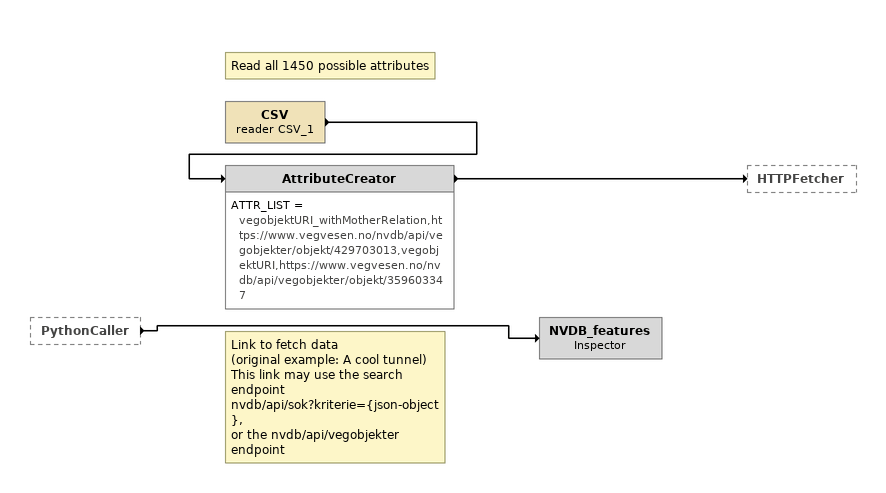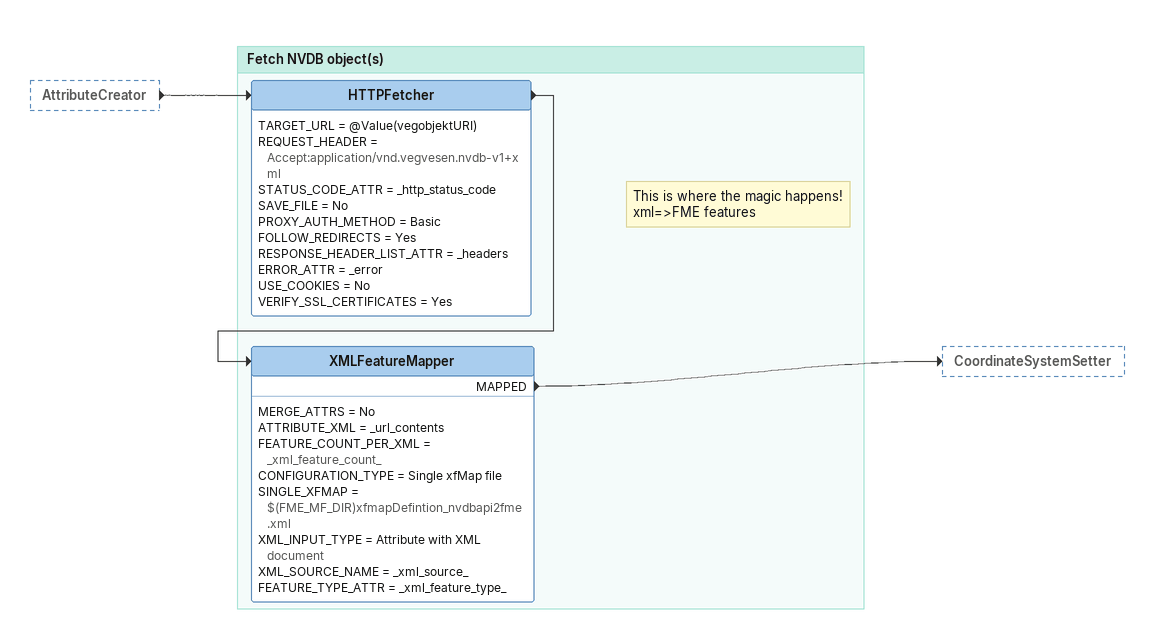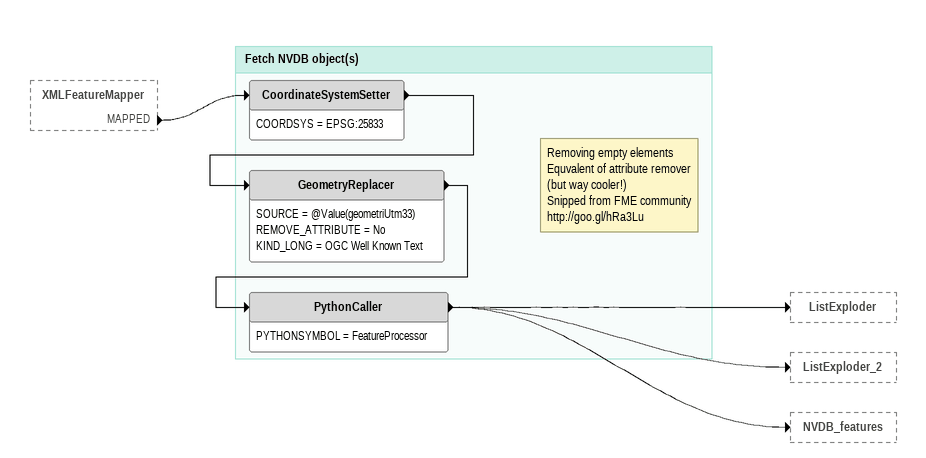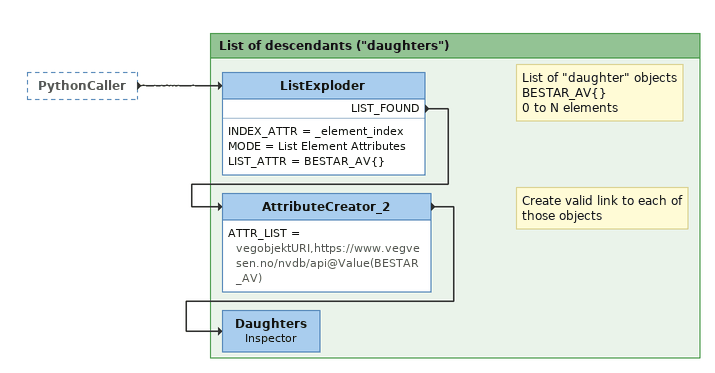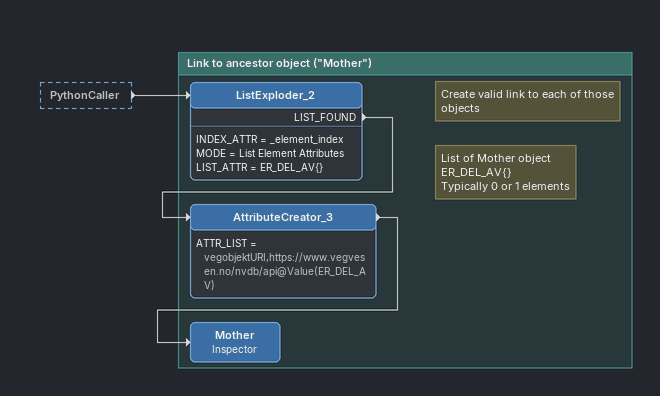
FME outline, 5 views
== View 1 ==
PythonCaller [outside]
    -> NVDB_features
Note: Read all 1450 possible attributes
CSV (reader CSV_1)
    -> AttributeCreator
Note: Link to fetch data / (original example: A cool tunnel) / This link may use the search endpoint / nvdb/api/sok?kriterie={json-object}, / or the nvdb/api/vegobjekter / endpoint
AttributeCreator
    ATTR_LIST = vegobjektURI_withMotherRelation,https://www.vegvesen.no/nvdb/api/vegobjekter/objekt/429703013,vegobjektURI,https://www.vegvesen.no/nvdb/api/vegobjekter/objekt/359603347
    -> HTTPFetcher
NVDB_features: Inspector

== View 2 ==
AttributeCreator [outside]
    -> HTTPFetcher

Bookmark: Fetch NVDB object(s)
HTTPFetcher
    TARGET_URL = @Value(vegobjektURI)
    REQUEST_HEADER = Accept:application/vnd.vegvesen.nvdb-v1+xml
    STATUS_CODE_ATTR = _http_status_code
    SAVE_FILE = No
    PROXY_AUTH_METHOD = Basic
    FOLLOW_REDIRECTS = Yes
    RESPONSE_HEADER_LIST_ATTR = _headers
    ERROR_ATTR = _error
    USE_COOKIES = No
    VERIFY_SSL_CERTIFICATES = Yes
    -> XMLFeatureMapper
Note: This is where the magic happens! / xml=>FME features
XMLFeatureMapper
    MERGE_ATTRS = No
    ATTRIBUTE_XML = _url_contents
    FEATURE_COUNT_PER_XML = _xml_feature_count_
    CONFIGURATION_TYPE = Single xfMap file
    SINGLE_XFMAP = $(FME_MF_DIR)xfmapDefintion_nvdbapi2fme.xml
    XML_INPUT_TYPE = Attribute with XML document
    XML_SOURCE_NAME = _xml_source_
    FEATURE_TYPE_ATTR = _xml_feature_type_
    MAPPED -> CoordinateSystemSetter

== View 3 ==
XMLFeatureMapper [outside]
    MAPPED -> CoordinateSystemSetter

Bookmark: Fetch NVDB object(s)
CoordinateSystemSetter
    COORDSYS = EPSG:25833
    -> GeometryReplacer
GeometryReplacer
    SOURCE = @Value(geometriUtm33)
    REMOVE_ATTRIBUTE = No
    KIND_LONG = OGC Well Known Text
    -> PythonCaller
Note: Removing empty elements / Equvalent of attribute remover / (but way cooler!) / Snipped from FME community / http://goo.gl/hRa3Lu
PythonCaller
    PYTHONSYMBOL = FeatureProcessor
    -> ListExploder
    -> ListExploder_2
    -> NVDB_features

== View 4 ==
PythonCaller [outside]
    -> ListExploder

Bookmark: List of descendants ("daughters")
Note: List of "daughter" objects / BESTAR_AV{} / 0 to N elements
ListExploder
    INDEX_ATTR = _element_index
    MODE = List Element Attributes
    LIST_ATTR = BESTAR_AV{}
    LIST_FOUND -> AttributeCreator_2
AttributeCreator_2
    ATTR_LIST = vegobjektURI,https://www.vegvesen.no/nvdb/api@Value(BESTAR_AV)
    -> Daughters
Note: Create valid link to each of those objects
Daughters: Inspector

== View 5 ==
PythonCaller [outside]
    -> ListExploder_2

Bookmark: Link to ancestor object ("Mother")
Note: Create valid link to each of those objects
Note: List of Mother object / ER_DEL_AV{} / Typically 0 or 1 elements
ListExploder_2
    INDEX_ATTR = _element_index
    MODE = List Element Attributes
    LIST_ATTR = ER_DEL_AV{}
    LIST_FOUND -> AttributeCreator_3
AttributeCreator_3
    ATTR_LIST = vegobjektURI,https://www.vegvesen.no/nvdb/api@Value(ER_DEL_AV)
    -> Mother
Mother: Inspector
